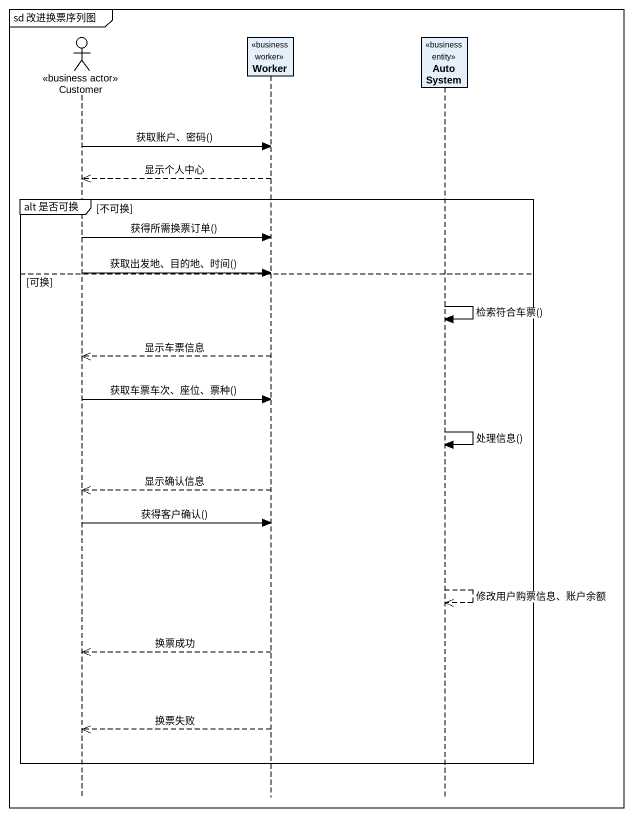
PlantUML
@startuml
mainframe sd 改进换票序列图
hide footbox
actor Customer <<business actor>>
participant Worker <<business worker>>
participant AutoSystem <<business entity>>

Customer -> Worker : 获取账户、密码()
Worker -->> Customer : 显示个人中心
group alt 是否可换 [不可换]
  Customer -> Worker : 获得所需换票订单()
  Customer -> Worker : 获取出发地、目的地、时间()
else 可换
  AutoSystem -> AutoSystem : 检索符合车票()
  Worker -->> Customer : 显示车票信息
  Customer -> Worker : 获取车票车次、座位、票种()
  AutoSystem -> AutoSystem : 处理信息()
  Worker -->> Customer : 显示确认信息
  Customer -> Worker : 获得客户确认()
  AutoSystem -->> AutoSystem : 修改用户购票信息、账户余额
  Worker -->> Customer : 换票成功
  Worker -->> Customer : 换票失败
end
@enduml
